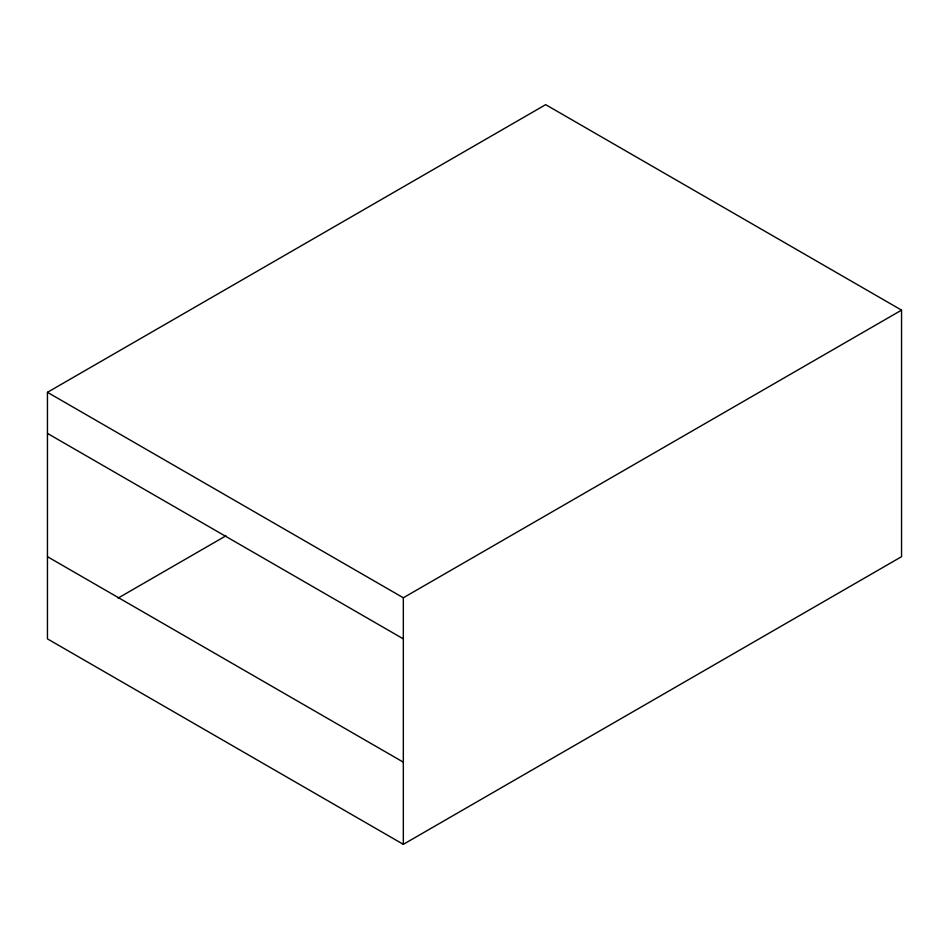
<?xml version="1.0" encoding="UTF-8"?>
<svg xmlns="http://www.w3.org/2000/svg" width="949" height="949" viewBox="0 0 949 949"><rect width="100%" height="100%" fill="white"/><g stroke="black" fill="none" stroke-linecap="round" stroke-linejoin="round"><path stroke-width="1.42" d="M47.45 392.317L545.675 104.663L901.55 310.133L901.55 556.683L403.325 844.337L47.45 638.867L47.45 392.317L403.325 597.775L901.55 310.133M118.079 598.095L225.933 535.817M47.45 433.408L403.325 638.867M47.45 556.683L403.325 762.154M403.325 597.775L403.325 844.337"/></g></svg>
